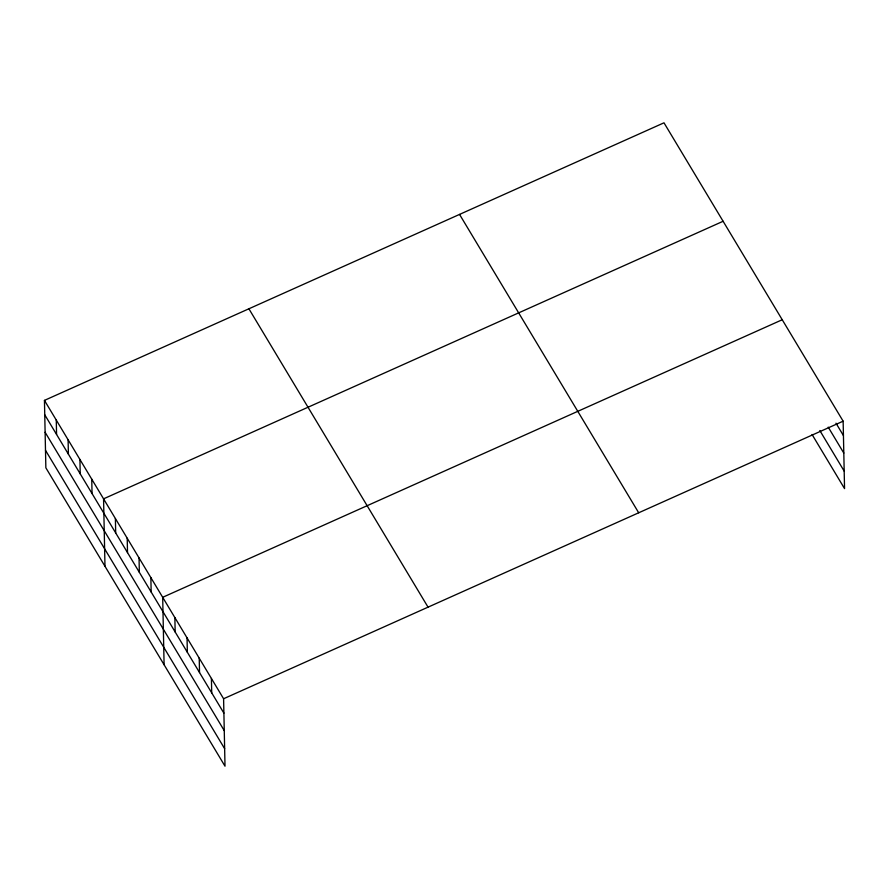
<?xml version="1.0" encoding="UTF-8"?>
<svg xmlns="http://www.w3.org/2000/svg" width="889" height="889" viewBox="0 0 889 889"><rect width="100%" height="100%" fill="white"/><g stroke="black" fill="none" stroke-linecap="round" stroke-linejoin="round"><path stroke-width="1.33" d="M44.45 400.383L223.595 698.754L225.006 766.185L45.861 467.814L44.45 400.383L663.994 122.815L843.139 421.186L844.55 488.617L812.068 434.51M723.113 221.272L103.569 498.84L104.98 566.282M782.231 319.74L162.687 597.308L164.098 664.739M223.595 698.754L843.139 421.186M835.993 423.175L843.439 435.577M828.237 427.153L843.805 453.079M819.825 430.532L844.183 471.114M459.546 214.416L638.691 512.775M248.898 308.783L428.042 607.154M44.75 414.774L223.895 713.145M45.117 432.276L224.261 730.647M45.495 450.312L224.639 748.682M211.404 678.463L211.715 692.853M199.225 658.171L199.525 672.562M187.046 637.88L187.346 652.27M174.866 617.588L175.166 631.99M150.863 577.617L151.163 592.007M139.04 557.925L139.34 572.316M127.216 538.234L127.516 552.625M115.392 518.531L115.692 532.933M91.745 479.149L92.045 493.539M79.921 459.457L80.221 473.848M68.097 439.766L68.397 454.157M56.274 420.075L56.574 434.465"/></g></svg>
